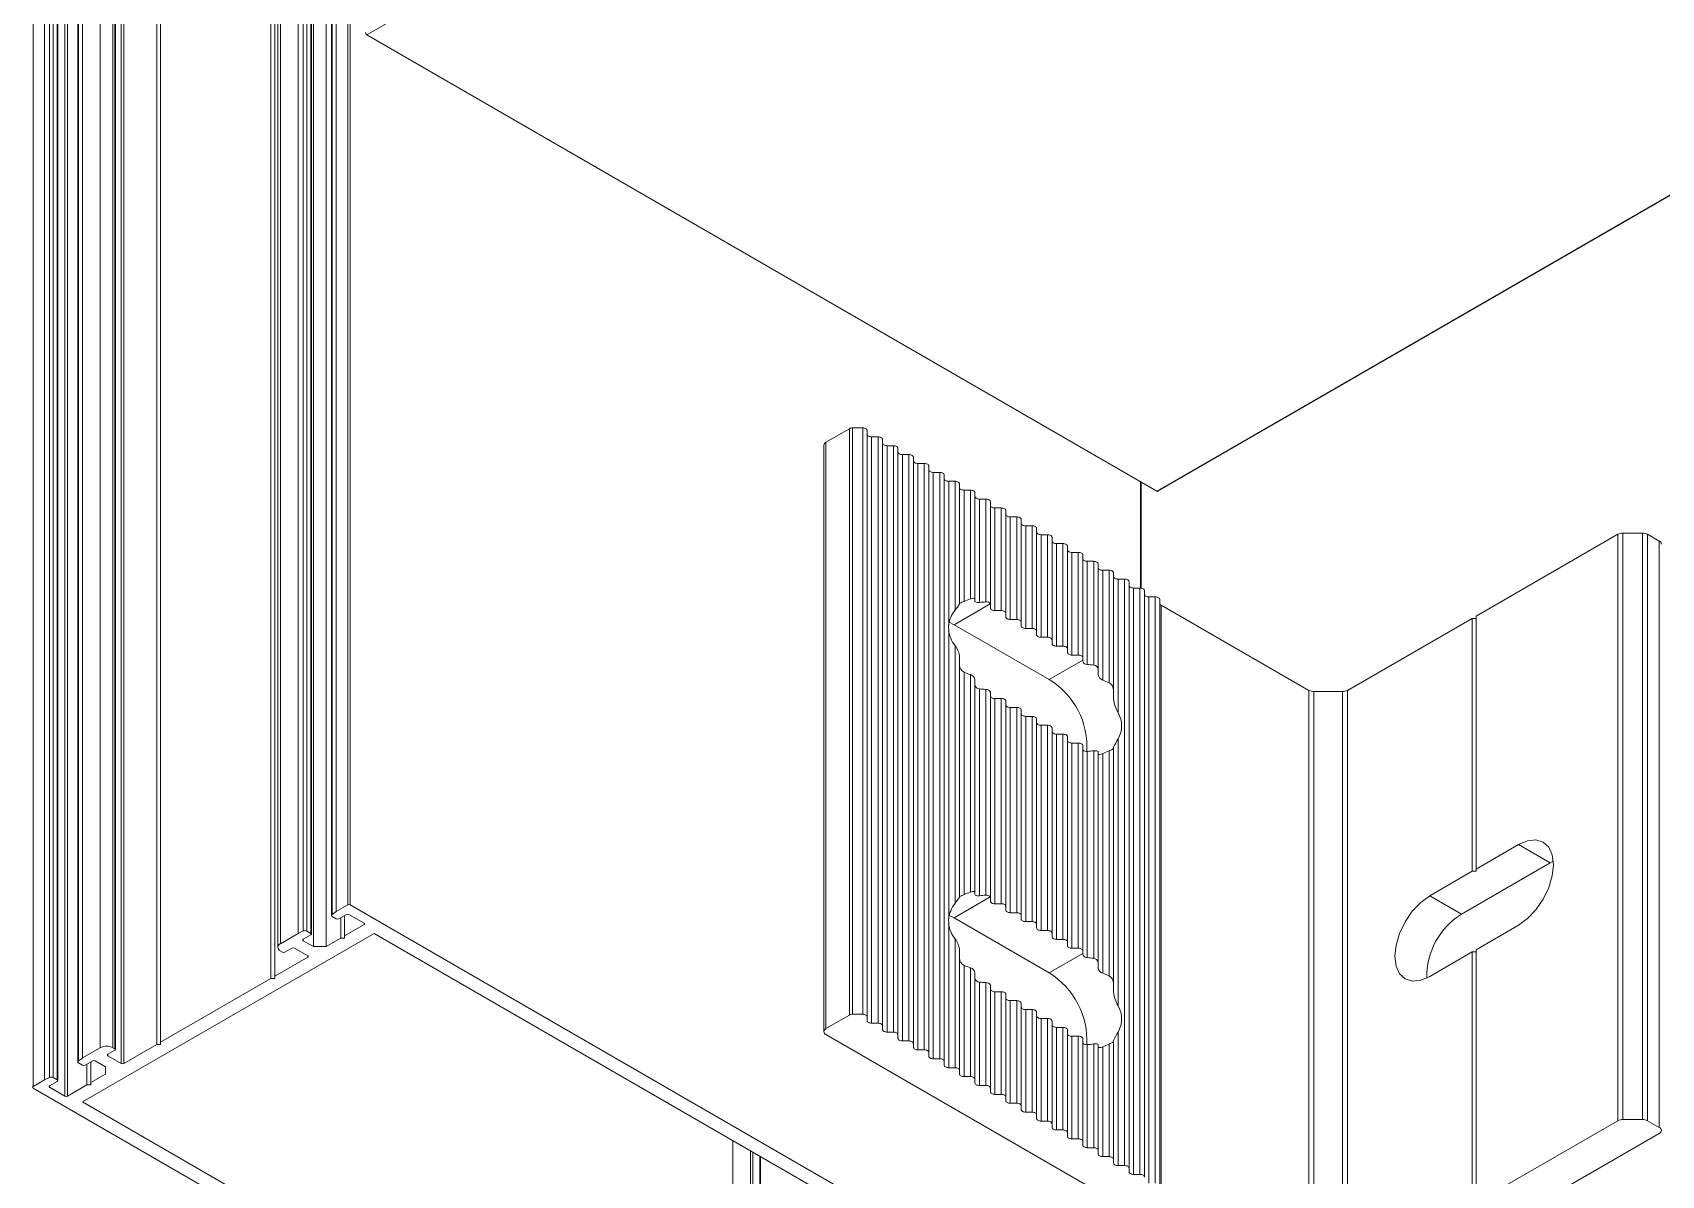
# Model space of a CAD drawing. Header units: millimetres. Extents: x 39 to 459, y 26 to 647.
# Drawn here: x 52.246 to 55.878, y 112.193 to 114.74 of the extents above; entities that cross this region are included whole.
import ezdxf

# ---------------------------------------------------------------- set-up
doc = ezdxf.new("R2010")
doc.units = ezdxf.units.MM

msp = doc.modelspace()

# ---------------------------------------------------------------- linework, layer by layer
at = {"color": 7, "linetype": 'Continuous', "lineweight": 15}
for p, q in [((52.8383, 145.725), (52.8383, 112.7327)), ((52.8385, 145.7251), (52.8385, 112.7328)), ((52.7928, 145.694), (52.7928, 112.7017)), ((52.7987, 145.7021), (52.7987, 112.7098)), ((52.7775, 145.6246), (52.7775, 112.6323)), ((52.7859, 145.6295), (52.7859, 112.6372)), ((52.397, 145.4703), (52.397, 112.478)), ((52.3466, 145.4388), (52.3466, 112.4465)), ((52.3481, 145.441), (52.3481, 112.4487)), ((52.3572, 145.4473), (52.3572, 112.455)), ((52.3574, 145.4475), (52.3574, 112.4552)), ((52.2471, 145.3838), (52.2471, 112.3915)), ((52.2726, 145.3985), (52.2726, 112.4062)), ((52.2728, 145.3986), (52.2728, 112.4063)), ((52.2837, 145.4039), (52.2837, 112.4116)), ((52.2918, 145.4037), (52.2918, 112.4114)), ((52.3009, 145.3985), (52.3009, 112.4062)), ((52.302, 112.4046), (52.302, 145.3969)), ((52.3178, 145.3626), (52.3178, 112.3703)), ((52.3235, 145.3626), (52.3235, 112.3703)), ((54.7551, 113.7179), (59.0285, 116.1842)), ((52.8677, 112.731), (52.8677, 115.1639)), ((52.8722, 115.1629), (52.8722, 112.7033)), ((52.9005, 115.1224), (52.9005, 112.7033)), ((52.9123, 115.1242), (52.9123, 112.773)), ((52.4307, 112.4739), (52.4307, 114.928)), ((52.5229, 114.8533), (52.5229, 112.4854)), ((52.5314, 114.8533), (52.5314, 112.4903)), ((52.991, 114.7351), (54.7531, 113.7181)), ((54.0743, 113.8591), (54.0743, 112.5525)), ((54.0743, 113.8591), (54.0969, 113.8591)), ((54.0969, 113.8591), (54.0969, 112.5525)), ((54.0149, 113.8272), (54.0672, 113.8574)), ((54.0149, 113.8272), (54.0149, 112.5206)), ((54.0672, 113.8574), (54.0672, 112.5508)), ((54.1069, 113.8533), (54.1069, 112.5467)), ((54.1169, 113.8393), (54.1169, 112.5326)), ((54.1169, 113.8393), (54.1312, 113.8393)), ((54.1312, 113.8393), (54.1312, 112.5326)), ((54.1412, 113.8335), (54.1412, 112.5269)), ((54.0102, 113.8207), (54.0102, 112.514)), ((54.1512, 113.8194), (54.1512, 112.5128)), ((54.1512, 113.8194), (54.1656, 113.8194)), ((54.1656, 113.8194), (54.1656, 112.5128)), ((54.1756, 113.8137), (54.1756, 112.507)), ((54.1856, 113.7996), (54.1856, 112.493)), ((54.1856, 113.7996), (54.1999, 113.7996)), ((54.1999, 113.7996), (54.1999, 112.493)), ((54.2099, 113.7939), (54.2099, 112.4872)), ((54.2199, 113.7798), (54.2199, 112.4732)), ((54.2199, 113.7798), (54.2343, 113.7798)), ((54.2343, 113.7798), (54.2343, 112.4732)), ((54.2443, 113.774), (54.2443, 112.4674)), ((54.2543, 113.76), (54.2543, 112.4534)), ((54.2543, 113.76), (54.2686, 113.76)), ((54.2686, 113.76), (54.2686, 112.4534)), ((54.2786, 113.7542), (54.2786, 112.4476)), ((54.2886, 113.7402), (54.2886, 113.4191)), ((54.2886, 113.7402), (54.3029, 113.7402)), ((54.3029, 113.7402), (54.3029, 113.4533)), ((54.3129, 113.7344), (54.3129, 113.4671)), ((54.3229, 113.7203), (54.3229, 113.4725)), ((54.3229, 113.7203), (54.3373, 113.7203)), ((54.3373, 113.7203), (54.3373, 113.478)), ((54.3473, 113.7146), (54.3473, 113.4781)), ((54.7175, 113.5021), (54.7175, 113.7386)), ((54.3573, 113.7005), (54.3573, 113.4701)), ((54.3573, 113.7005), (54.3716, 113.7005)), ((54.3716, 113.7005), (54.3716, 113.4713)), ((54.3816, 113.6947), (54.3816, 113.4661)), ((54.3916, 113.6807), (54.3916, 113.452)), ((54.3916, 113.6807), (54.406, 113.6807)), ((54.406, 113.6807), (54.406, 113.452)), ((54.416, 113.6749), (54.416, 113.4463)), ((54.426, 113.6609), (54.426, 113.4322)), ((54.426, 113.6609), (54.4403, 113.6609)), ((54.4403, 113.6609), (54.4403, 113.4322)), ((54.4503, 113.6551), (54.4503, 113.4264)), ((54.4603, 113.6411), (54.4603, 113.4124)), ((54.4603, 113.6411), (54.4747, 113.6411)), ((54.4747, 113.6411), (54.4747, 113.4124)), ((54.4847, 113.6353), (54.4847, 113.4066)), ((54.4947, 113.6212), (54.4947, 113.3926)), ((54.4947, 113.6212), (54.509, 113.6212)), ((54.509, 113.6212), (54.509, 113.3926)), ((54.519, 113.6155), (54.519, 113.3868)), ((55.4644, 113.4395), (55.7808, 113.6221)), ((55.7808, 113.6221), (55.7808, 112.3154)), ((55.7921, 113.6248), (55.7921, 112.3182)), ((55.7921, 113.6248), (55.8354, 113.6248)), ((55.8354, 113.6248), (55.8354, 112.3182)), ((55.8467, 113.6221), (55.8467, 112.3154)), ((55.8467, 113.6221), (55.8731, 113.6068)), ((55.8731, 113.6068), (55.8731, 112.3002)), ((54.529, 113.6014), (54.529, 113.3728)), ((54.529, 113.6014), (54.5433, 113.6014)), ((54.5433, 113.6014), (54.5433, 113.3728)), ((54.5533, 113.5956), (54.5533, 113.367)), ((54.5633, 113.5816), (54.5633, 113.3529)), ((54.5633, 113.5816), (54.5777, 113.5816)), ((54.5777, 113.5816), (54.5777, 113.3529)), ((54.5877, 113.5758), (54.5877, 113.3472)), ((54.5977, 113.5618), (54.5977, 113.3321)), ((54.5977, 113.5618), (54.612, 113.5618)), ((54.612, 113.5618), (54.612, 113.3305)), ((54.622, 113.556), (54.622, 113.3213)), ((54.632, 113.542), (54.632, 113.2972)), ((54.632, 113.542), (54.6464, 113.542)), ((54.6464, 113.542), (54.6464, 113.2911)), ((54.6564, 113.5362), (54.6564, 113.2742)), ((54.6664, 113.5221), (54.6664, 113.2249)), ((54.6664, 113.5221), (54.6807, 113.5221)), ((54.6807, 113.5221), (54.6807, 112.2155)), ((54.6907, 113.5164), (54.6907, 112.2097)), ((54.7007, 113.5023), (54.7007, 112.1957)), ((54.7007, 113.5023), (54.7151, 113.5023)), ((54.7151, 113.5023), (54.7151, 112.1957)), ((54.7251, 113.4965), (54.7251, 112.1899)), ((54.3814, 113.4673), (54.3005, 113.4206)), ((54.3816, 113.4578), (54.3816, 113.4661)), ((54.7351, 113.4825), (54.7351, 112.1759)), ((54.7351, 113.4825), (54.7494, 113.4825)), ((54.7494, 113.4825), (54.7494, 112.1759)), ((54.7594, 113.4767), (54.7594, 112.1701)), ((54.7623, 113.4644), (54.7623, 112.1577)), ((55.0917, 113.2743), (54.7623, 113.4644)), ((54.2897, 113.426), (54.3005, 113.4206)), ((54.406, 113.452), (54.3916, 113.452)), ((54.416, 113.438), (54.416, 113.4463)), ((54.4403, 113.4322), (54.426, 113.4322)), ((54.4503, 113.4182), (54.4503, 113.4264)), ((55.1782, 113.2743), (55.4559, 113.4346)), ((55.4559, 113.4346), (55.4559, 112.8711)), ((55.4644, 113.4346), (55.4559, 113.4346)), ((55.4644, 113.4395), (55.4644, 112.876)), ((54.2886, 113.4079), (54.2886, 112.7658)), ((54.5127, 113.2982), (54.3005, 113.4206)), ((54.4747, 113.4124), (54.4603, 113.4124)), ((54.4847, 113.3983), (54.4847, 113.4066)), ((54.509, 113.3926), (54.4947, 113.3926)), ((54.519, 113.3785), (54.519, 113.3868)), ((54.3029, 113.3737), (54.3029, 112.8)), ((54.5433, 113.3728), (54.529, 113.3728)), ((54.5533, 113.3587), (54.5533, 113.367)), ((54.5777, 113.3529), (54.5633, 113.3529)), ((54.3129, 113.3484), (54.3129, 112.8137)), ((54.3229, 113.3148), (54.3229, 112.8192)), ((54.5877, 113.3415), (54.5127, 113.2982)), ((54.5877, 113.3415), (54.5877, 113.3472)), ((54.3373, 113.3093), (54.3373, 112.8247)), ((54.3473, 113.2977), (54.3473, 112.8248)), ((54.3573, 113.2776), (54.3573, 112.8168)), ((54.3716, 113.2764), (54.3716, 112.818)), ((54.3816, 113.2701), (54.3816, 112.8128)), ((54.3916, 113.256), (54.3916, 112.7987)), ((54.406, 113.256), (54.3916, 113.256)), ((54.406, 113.256), (54.406, 112.7987)), ((54.416, 113.2503), (54.416, 112.793)), ((55.0917, 113.2743), (55.0917, 111.9677)), ((55.103, 113.2716), (55.103, 111.965)), ((55.103, 113.2716), (55.1669, 113.2716)), ((55.1669, 113.2716), (55.1669, 111.965)), ((55.1782, 113.2743), (55.1782, 111.9677)), ((54.426, 113.2362), (54.426, 112.7789)), ((54.4403, 113.2362), (54.426, 113.2362)), ((54.4403, 113.2362), (54.4403, 112.7789)), ((54.4503, 113.2305), (54.4503, 112.7731)), ((54.4603, 113.2164), (54.4603, 112.7591)), ((54.4747, 113.2164), (54.4603, 113.2164)), ((54.4747, 113.2164), (54.4747, 112.7591)), ((54.4847, 113.2106), (54.4847, 112.7533)), ((54.4947, 113.1966), (54.4947, 112.7393)), ((54.509, 113.1966), (54.4947, 113.1966)), ((54.509, 113.1966), (54.509, 112.7393)), ((54.519, 113.1908), (54.519, 112.7335)), ((54.529, 113.1768), (54.529, 112.7194)), ((54.5433, 113.1768), (54.529, 113.1768)), ((54.5433, 113.1768), (54.5433, 112.7194)), ((54.5533, 113.171), (54.5533, 112.7137)), ((54.5633, 113.1569), (54.5633, 112.6996)), ((54.5777, 113.1569), (54.5633, 113.1569)), ((54.5777, 113.1569), (54.5777, 112.6996)), ((54.5877, 113.1512), (54.5877, 112.6938)), ((54.5977, 113.1381), (54.5977, 112.6788)), ((54.612, 113.1397), (54.612, 112.6772)), ((54.622, 113.1374), (54.622, 112.668)), ((54.632, 113.1334), (54.632, 112.6439)), ((54.6464, 113.1395), (54.6464, 112.6378)), ((54.6564, 113.1449), (54.6564, 112.6209)), ((54.6664, 113.166), (54.6664, 112.5716)), ((55.4644, 112.876), (55.5592, 112.9307)), ((55.6299, 112.8899), (55.5592, 112.9307)), ((55.6299, 112.8899), (55.4319, 112.7756)), ((55.6299, 112.8899), (55.6367, 112.8935)), ((55.3612, 112.8164), (55.4559, 112.8711)), ((55.4559, 112.8711), (55.4644, 112.8711)), ((55.4644, 112.876), (55.4644, 112.8711)), ((54.3814, 112.814), (54.3005, 112.7673)), ((54.3816, 112.8045), (54.3816, 112.8128)), ((55.4319, 112.7756), (55.3612, 112.8164)), ((52.9137, 112.7752), (52.9229, 112.7815)), ((52.9231, 112.7653), (52.9141, 112.7705)), ((52.9231, 112.7816), (52.9486, 112.7963)), ((52.9458, 112.7751), (52.9288, 112.7653)), ((52.9415, 112.7727), (52.9415, 112.727)), ((52.9853, 112.7555), (52.9514, 112.7751)), ((52.9542, 112.7963), (54.7163, 111.7793)), ((54.3005, 112.7673), (54.2897, 112.7727)), ((54.406, 112.7987), (54.3916, 112.7987)), ((54.416, 112.7847), (54.416, 112.793)), ((54.4403, 112.7789), (54.426, 112.7789)), ((54.4503, 112.7649), (54.4503, 112.7731)), ((52.3574, 112.3572), (53.008, 112.7327)), ((52.7987, 112.7098), (52.8383, 112.7327)), ((52.8385, 112.7328), (52.8494, 112.7381)), ((52.8575, 112.7379), (52.8666, 112.7327)), ((52.933, 112.7678), (52.933, 112.7221)), ((52.9415, 112.727), (52.9853, 112.7523)), ((53.008, 112.7327), (54.4575, 111.8961)), ((54.2886, 112.7546), (54.2886, 112.4335)), ((54.5127, 112.6449), (54.3005, 112.7673)), ((54.4747, 112.7591), (54.4603, 112.7591)), ((54.4847, 112.745), (54.4847, 112.7533)), ((54.509, 112.7393), (54.4947, 112.7393)), ((54.519, 112.7252), (54.519, 112.7335)), ((55.4644, 112.6964), (55.5592, 112.751)), ((52.8241, 112.7), (52.8086, 112.691)), ((52.8595, 112.6829), (52.8298, 112.7)), ((52.8666, 112.7294), (52.8496, 112.7196)), ((52.8496, 112.7164), (52.8722, 112.7033)), ((52.8722, 112.7033), (52.9005, 112.7033)), ((52.9005, 112.7033), (52.933, 112.7221)), ((52.933, 112.7221), (52.9415, 112.7221)), ((52.9415, 112.7221), (52.9415, 112.727)), ((54.3029, 112.7204), (54.3029, 112.4335)), ((54.5433, 112.7194), (54.529, 112.7194)), ((54.5533, 112.7054), (54.5533, 112.7137)), ((54.5777, 112.6996), (54.5633, 112.6996)), ((55.4644, 112.6964), (55.4644, 112.1329)), ((52.7859, 112.6372), (52.8595, 112.6796)), ((52.8029, 112.691), (52.7987, 112.6935)), ((54.3129, 112.6951), (54.3129, 112.4278)), ((54.3229, 112.6615), (54.3229, 112.4137)), ((54.5877, 112.6882), (54.5127, 112.6449)), ((54.5877, 112.6882), (54.5877, 112.6938)), ((55.3612, 112.6368), (55.4559, 112.6915)), ((55.4559, 112.6915), (55.4559, 112.128)), ((55.4559, 112.6915), (55.4644, 112.6915)), ((52.5314, 112.4903), (52.7775, 112.6323)), ((52.7775, 112.6323), (52.7859, 112.6323)), ((52.7859, 112.6323), (52.7859, 112.6372)), ((54.3373, 112.656), (54.3373, 112.4137)), ((54.3473, 112.6444), (54.3473, 112.4079)), ((54.3573, 112.6243), (54.3573, 112.3939)), ((54.3716, 112.6231), (54.3716, 112.3939)), ((54.3816, 112.6168), (54.3816, 112.3881)), ((54.3916, 112.6027), (54.3916, 112.3741)), ((54.406, 112.6027), (54.3916, 112.6027)), ((54.406, 112.6027), (54.406, 112.3741)), ((54.416, 112.597), (54.416, 112.3683)), ((54.0149, 112.5206), (54.0672, 112.5508)), ((54.0743, 112.5525), (54.0969, 112.5525)), ((54.426, 112.5829), (54.426, 112.3543)), ((54.4403, 112.5829), (54.426, 112.5829)), ((54.4403, 112.5829), (54.4403, 112.3543)), ((54.4503, 112.5771), (54.4503, 112.3485)), ((54.4603, 112.5631), (54.4603, 112.3344)), ((54.4747, 112.5631), (54.4603, 112.5631)), ((54.4747, 112.5631), (54.4747, 112.3344)), ((54.4847, 112.5573), (54.4847, 112.3287)), ((54.1069, 112.5467), (54.1069, 112.5384)), ((54.1169, 112.5326), (54.1312, 112.5326)), ((54.1412, 112.5269), (54.1412, 112.5186)), ((54.4947, 112.5433), (54.4947, 112.3146)), ((54.509, 112.5433), (54.4947, 112.5433)), ((54.509, 112.5433), (54.509, 112.3146)), ((54.519, 112.5375), (54.519, 112.3088)), ((54.529, 112.5234), (54.529, 112.2948)), ((54.5433, 112.5234), (54.529, 112.5234)), ((54.5433, 112.5234), (54.5433, 112.2948)), ((54.5533, 112.5177), (54.5533, 112.289)), ((52.3574, 112.4552), (52.397, 112.478)), ((52.4253, 112.478), (52.4296, 112.4756)), ((52.4494, 112.4429), (52.5229, 112.4854)), ((52.5229, 112.4854), (52.5314, 112.4854)), ((52.5314, 112.4854), (52.5314, 112.4903)), ((55.0312, 111.9209), (54.0149, 112.5075)), ((54.1512, 112.5128), (54.1656, 112.5128)), ((54.1756, 112.507), (54.1756, 112.4988)), ((54.1856, 112.493), (54.1999, 112.493)), ((54.2099, 112.4872), (54.2099, 112.4789)), ((54.5633, 112.5036), (54.5633, 112.275)), ((54.5777, 112.5036), (54.5633, 112.5036)), ((54.5777, 112.5036), (54.5777, 112.275)), ((54.5877, 112.4979), (54.5877, 112.2692)), ((54.5977, 112.4848), (54.5977, 112.2551)), ((54.612, 112.4864), (54.612, 112.2551)), ((54.622, 112.4841), (54.622, 112.2494)), ((54.632, 112.4801), (54.632, 112.2353)), ((54.6464, 112.4862), (54.6464, 112.2353)), ((54.6564, 112.4915), (54.6564, 112.2296)), ((54.6664, 112.5127), (54.6664, 112.2155)), ((52.3481, 112.4487), (52.3572, 112.455)), ((52.3574, 112.4388), (52.3484, 112.4441)), ((52.3801, 112.4486), (52.3631, 112.4388)), ((52.3673, 112.4413), (52.3673, 112.3956)), ((52.3758, 112.4462), (52.3758, 112.4005)), ((52.4083, 112.4356), (52.3857, 112.4486)), ((52.4296, 112.4723), (52.414, 112.4633)), ((52.414, 112.4601), (52.4437, 112.4429)), ((54.2199, 112.4732), (54.2343, 112.4732)), ((54.2443, 112.4674), (54.2443, 112.4591)), ((54.2543, 112.4534), (54.2686, 112.4534)), ((54.2786, 112.4476), (54.2786, 112.4393)), ((52.2471, 112.3915), (52.2726, 112.4062)), ((52.2728, 112.4063), (52.2837, 112.4116)), ((52.2918, 112.4114), (52.3009, 112.4062)), ((52.3758, 112.4005), (52.4083, 112.4193)), ((52.4083, 112.4193), (52.4083, 112.4356)), ((54.2886, 112.4335), (54.3029, 112.4335)), ((54.3129, 112.4278), (54.3129, 112.4195)), ((54.3229, 112.4137), (54.3373, 112.4137)), ((54.3473, 112.4079), (54.3473, 112.3997)), ((54.0092, 111.3712), (52.2471, 112.3882)), ((52.3009, 112.4029), (52.2839, 112.3931)), ((52.2839, 112.3899), (52.3178, 112.3703)), ((52.3235, 112.3703), (52.3673, 112.3956)), ((52.3673, 112.3956), (52.3758, 112.3956)), ((52.3758, 112.3956), (52.3758, 112.4005)), ((54.3573, 112.3939), (54.3716, 112.3939)), ((54.3816, 112.3881), (54.3816, 112.3798)), ((54.3916, 112.3741), (54.406, 112.3741)), ((53.807, 111.5206), (52.3574, 112.3572)), ((54.416, 112.3683), (54.416, 112.36)), ((54.426, 112.3543), (54.4403, 112.3543)), ((54.4503, 112.3485), (54.4503, 112.3402)), ((54.4603, 112.3344), (54.4747, 112.3344)), ((54.4847, 112.3287), (54.4847, 112.3204)), ((54.4947, 112.3146), (54.509, 112.3146)), ((54.519, 112.3088), (54.519, 112.3006)), ((55.4644, 112.1329), (55.7808, 112.3154)), ((55.7921, 112.3182), (55.8354, 112.3182)), ((55.8467, 112.3154), (55.8731, 112.3002)), ((53.807, 112.2715), (53.807, 111.5206)), ((54.529, 112.2948), (54.5433, 112.2948)), ((54.5533, 112.289), (54.5533, 112.2807)), ((54.5633, 112.275), (54.5777, 112.275)), ((54.5877, 112.2692), (54.5877, 112.2609)), ((55.1396, 111.8638), (55.8731, 112.2871)), ((53.869, 111.5329), (53.869, 112.2357)), ((54.5977, 112.2551), (54.612, 112.2551)), ((54.622, 112.2494), (54.622, 112.2411)), ((54.632, 112.2353), (54.6464, 112.2353)), ((54.6564, 112.2296), (54.6564, 112.2213)), ((54.6664, 112.2155), (54.6807, 112.2155)), ((54.6907, 112.2097), (54.6907, 112.2015)), ((54.7007, 112.1957), (54.7151, 112.1957))]:
    msp.add_line(p, q, dxfattribs=at)
at = {"color": 8, "linetype": 'Continuous', "lineweight": 15}
for p, q in [((59.1883, 118.3118), (52.991, 114.7351)), ((59.0285, 116.1856), (54.7531, 113.7181)), ((52.8494, 115.1647), (52.8494, 112.7381)), ((52.8575, 115.16), (52.8575, 112.7379)), ((52.8666, 115.1632), (52.8666, 112.7327)), ((52.9137, 115.1235), (52.9137, 112.7752)), ((52.9229, 115.1096), (52.9229, 112.7815)), ((52.9231, 115.1094), (52.9231, 112.7816)), ((52.9486, 115.0946), (52.9486, 112.7963)), ((52.9542, 115.0971), (52.9542, 112.7963)), ((52.4253, 114.9279), (52.4253, 112.478)), ((52.4296, 114.9284), (52.4296, 112.4756)), ((52.4437, 114.9205), (52.4437, 112.4429)), ((52.4494, 114.8929), (52.4494, 112.4429)), ((54.7163, 113.7393), (54.7163, 113.5023)), ((52.9853, 112.7555), (52.9853, 112.7523)), ((52.8496, 112.7196), (52.8496, 112.7164)), ((52.8595, 112.6829), (52.8595, 112.6796)), ((52.414, 112.4633), (52.414, 112.4601)), ((52.2839, 112.3931), (52.2839, 112.3899)), ((53.8466, 112.2487), (53.8466, 111.5435)), ((53.8523, 112.2454), (53.8523, 111.5435)), ((53.8678, 112.2364), (53.8678, 111.5345))]:
    msp.add_line(p, q, dxfattribs=at)
at = {"color": 7, "linetype": 'Continuous', "lineweight": 15, "flags": 128}
for points in [[(54.0969, 113.8591), (54.0988, 113.859), (54.1007, 113.8586), (54.1024, 113.8581), (54.104, 113.8574), (54.1052, 113.8565), (54.1061, 113.8555), (54.1067, 113.8544), (54.1069, 113.8533)], [(54.1069, 113.845), (54.1071, 113.8439), (54.1076, 113.8428), (54.1086, 113.8418), (54.1098, 113.841), (54.1113, 113.8402), (54.1131, 113.8397), (54.1149, 113.8394), (54.1169, 113.8393)], [(54.1312, 113.8393), (54.1332, 113.8392), (54.1351, 113.8388), (54.1368, 113.8383), (54.1383, 113.8376), (54.1395, 113.8367), (54.1405, 113.8357), (54.141, 113.8346), (54.1412, 113.8335)], [(54.1412, 113.8252), (54.1414, 113.8241), (54.142, 113.823), (54.1429, 113.822), (54.1442, 113.8211), (54.1457, 113.8204), (54.1474, 113.8199), (54.1493, 113.8196), (54.1512, 113.8194)], [(54.1656, 113.8194), (54.1675, 113.8193), (54.1694, 113.819), (54.1711, 113.8185), (54.1726, 113.8178), (54.1739, 113.8169), (54.1748, 113.8159), (54.1754, 113.8148), (54.1756, 113.8137)], [(54.1756, 113.8054), (54.1758, 113.8043), (54.1763, 113.8032), (54.1773, 113.8022), (54.1785, 113.8013), (54.18, 113.8006), (54.1817, 113.8001), (54.1836, 113.7997), (54.1856, 113.7996)], [(54.1999, 113.7996), (54.2019, 113.7995), (54.2037, 113.7992), (54.2055, 113.7987), (54.207, 113.7979), (54.2082, 113.7971), (54.2092, 113.7961), (54.2097, 113.795), (54.2099, 113.7939)], [(54.2099, 113.7856), (54.2101, 113.7844), (54.2107, 113.7834), (54.2116, 113.7824), (54.2128, 113.7815), (54.2144, 113.7808), (54.2161, 113.7802), (54.218, 113.7799), (54.2199, 113.7798)], [(54.2343, 113.7798), (54.2362, 113.7797), (54.2381, 113.7794), (54.2398, 113.7788), (54.2413, 113.7781), (54.2426, 113.7772), (54.2435, 113.7762), (54.2441, 113.7752), (54.2443, 113.774)], [(54.2443, 113.7658), (54.2445, 113.7646), (54.245, 113.7635), (54.2459, 113.7625), (54.2472, 113.7617), (54.2487, 113.761), (54.2504, 113.7604), (54.2523, 113.7601), (54.2543, 113.76)], [(54.2686, 113.76), (54.2706, 113.7599), (54.2724, 113.7595), (54.2742, 113.759), (54.2757, 113.7583), (54.2769, 113.7574), (54.2778, 113.7564), (54.2784, 113.7553), (54.2786, 113.7542)], [(54.2786, 113.7459), (54.2788, 113.7448), (54.2794, 113.7437), (54.2803, 113.7427), (54.2815, 113.7419), (54.283, 113.7411), (54.2848, 113.7406), (54.2867, 113.7403), (54.2886, 113.7402)], [(54.3029, 113.7402), (54.3049, 113.7401), (54.3068, 113.7397), (54.3085, 113.7392), (54.31, 113.7385), (54.3113, 113.7376), (54.3122, 113.7366), (54.3128, 113.7355), (54.3129, 113.7344)], [(54.3129, 113.7261), (54.3131, 113.725), (54.3137, 113.7239), (54.3146, 113.7229), (54.3159, 113.722), (54.3174, 113.7213), (54.3191, 113.7208), (54.321, 113.7205), (54.3229, 113.7203)], [(54.3373, 113.7203), (54.3392, 113.7202), (54.3411, 113.7199), (54.3428, 113.7194), (54.3444, 113.7187), (54.3456, 113.7178), (54.3465, 113.7168), (54.3471, 113.7157), (54.3473, 113.7146)], [(54.3473, 113.7063), (54.3475, 113.7052), (54.348, 113.7041), (54.349, 113.7031), (54.3502, 113.7022), (54.3517, 113.7015), (54.3535, 113.701), (54.3553, 113.7006), (54.3573, 113.7005)], [(54.3716, 113.7005), (54.3736, 113.7004), (54.3755, 113.7001), (54.3772, 113.6995), (54.3787, 113.6988), (54.3799, 113.698), (54.3809, 113.697), (54.3814, 113.6959), (54.3816, 113.6947)], [(54.3816, 113.6865), (54.3818, 113.6853), (54.3824, 113.6843), (54.3833, 113.6833), (54.3846, 113.6824), (54.3861, 113.6817), (54.3878, 113.6811), (54.3897, 113.6808), (54.3916, 113.6807)], [(54.406, 113.6807), (54.4079, 113.6806), (54.4098, 113.6803), (54.4115, 113.6797), (54.413, 113.679), (54.4143, 113.6781), (54.4152, 113.6771), (54.4158, 113.6761), (54.416, 113.6749)], [(54.416, 113.6666), (54.4162, 113.6655), (54.4167, 113.6644), (54.4177, 113.6634), (54.4189, 113.6626), (54.4204, 113.6619), (54.4221, 113.6613), (54.424, 113.661), (54.426, 113.6609)], [(54.4403, 113.6609), (54.4423, 113.6608), (54.4441, 113.6604), (54.4459, 113.6599), (54.4474, 113.6592), (54.4486, 113.6583), (54.4496, 113.6573), (54.4501, 113.6562), (54.4503, 113.6551)], [(54.4503, 113.6468), (54.4505, 113.6457), (54.4511, 113.6446), (54.452, 113.6436), (54.4532, 113.6427), (54.4548, 113.642), (54.4565, 113.6415), (54.4584, 113.6412), (54.4603, 113.6411)], [(54.4747, 113.6411), (54.4766, 113.6409), (54.4785, 113.6406), (54.4802, 113.6401), (54.4817, 113.6394), (54.483, 113.6385), (54.4839, 113.6375), (54.4845, 113.6364), (54.4847, 113.6353)], [(54.4847, 113.627), (54.4849, 113.6259), (54.4854, 113.6248), (54.4863, 113.6238), (54.4876, 113.6229), (54.4891, 113.6222), (54.4908, 113.6217), (54.4927, 113.6213), (54.4947, 113.6212)], [(54.509, 113.6212), (54.511, 113.6211), (54.5128, 113.6208), (54.5146, 113.6203), (54.5161, 113.6195), (54.5173, 113.6187), (54.5182, 113.6177), (54.5188, 113.6166), (54.519, 113.6155)], [(54.519, 113.6072), (54.5192, 113.6061), (54.5198, 113.605), (54.5207, 113.604), (54.5219, 113.6031), (54.5234, 113.6024), (54.5252, 113.6019), (54.5271, 113.6015), (54.529, 113.6014)], [(54.5433, 113.6014), (54.5453, 113.6013), (54.5472, 113.601), (54.5489, 113.6004), (54.5504, 113.5997), (54.5517, 113.5988), (54.5526, 113.5979), (54.5532, 113.5968), (54.5533, 113.5956)], [(54.5533, 113.5874), (54.5535, 113.5862), (54.5541, 113.5852), (54.555, 113.5842), (54.5563, 113.5833), (54.5578, 113.5826), (54.5595, 113.582), (54.5614, 113.5817), (54.5633, 113.5816)], [(54.5777, 113.5816), (54.5796, 113.5815), (54.5815, 113.5812), (54.5832, 113.5806), (54.5848, 113.5799), (54.586, 113.579), (54.5869, 113.578), (54.5875, 113.5769), (54.5877, 113.5758)], [(54.5877, 113.5675), (54.5879, 113.5664), (54.5885, 113.5653), (54.5894, 113.5643), (54.5906, 113.5635), (54.5921, 113.5627), (54.5939, 113.5622), (54.5957, 113.5619), (54.5977, 113.5618)], [(54.612, 113.5618), (54.614, 113.5617), (54.6159, 113.5613), (54.6176, 113.5608), (54.6191, 113.5601), (54.6203, 113.5592), (54.6213, 113.5582), (54.6218, 113.5571), (54.622, 113.556)], [(54.622, 113.5477), (54.6222, 113.5466), (54.6228, 113.5455), (54.6237, 113.5445), (54.625, 113.5436), (54.6265, 113.5429), (54.6282, 113.5424), (54.6301, 113.5421), (54.632, 113.542)], [(54.6464, 113.542), (54.6483, 113.5418), (54.6502, 113.5415), (54.6519, 113.541), (54.6534, 113.5403), (54.6547, 113.5394), (54.6556, 113.5384), (54.6562, 113.5373), (54.6564, 113.5362)], [(54.6564, 113.5279), (54.6566, 113.5268), (54.6571, 113.5257), (54.6581, 113.5247), (54.6593, 113.5238), (54.6608, 113.5231), (54.6625, 113.5226), (54.6644, 113.5222), (54.6664, 113.5221)], [(54.6807, 113.5221), (54.6827, 113.522), (54.6845, 113.5217), (54.6863, 113.5212), (54.6878, 113.5204), (54.689, 113.5196), (54.69, 113.5186), (54.6905, 113.5175), (54.6907, 113.5164)], [(54.6907, 113.5081), (54.6909, 113.507), (54.6915, 113.5059), (54.6924, 113.5049), (54.6936, 113.504), (54.6952, 113.5033), (54.6969, 113.5027), (54.6988, 113.5024), (54.7007, 113.5023)], [(54.7151, 113.5023), (54.717, 113.5022), (54.7189, 113.5019), (54.7206, 113.5013), (54.7221, 113.5006), (54.7234, 113.4997), (54.7243, 113.4987), (54.7249, 113.4977), (54.7251, 113.4965)], [(54.3373, 113.478), (54.3375, 113.4781), (54.3407, 113.479), (54.3438, 113.4795), (54.3461, 113.4793), (54.3472, 113.4784), (54.3473, 113.4781)], [(54.3473, 113.4781), (54.3473, 113.4765), (54.3473, 113.4748), (54.3473, 113.4729)], [(54.3473, 113.4729), (54.3473, 113.4726), (54.3481, 113.4714), (54.3501, 113.4705), (54.3529, 113.47), (54.3562, 113.47), (54.3573, 113.4701)], [(54.7251, 113.4883), (54.7253, 113.4871), (54.7258, 113.4861), (54.7267, 113.4851), (54.728, 113.4842), (54.7295, 113.4835), (54.7312, 113.4829), (54.7331, 113.4826), (54.7351, 113.4825)], [(54.7494, 113.4825), (54.7514, 113.4824), (54.7532, 113.482), (54.755, 113.4815), (54.7565, 113.4808), (54.7577, 113.4799), (54.7586, 113.4789), (54.7592, 113.4778), (54.7594, 113.4767)], [(54.3916, 113.452), (54.3897, 113.4521), (54.3878, 113.4525), (54.3861, 113.453), (54.3846, 113.4537), (54.3833, 113.4546), (54.3824, 113.4556), (54.3818, 113.4567), (54.3816, 113.4578)], [(54.416, 113.4463), (54.4158, 113.4474), (54.4152, 113.4485), (54.4143, 113.4495), (54.413, 113.4503), (54.4115, 113.4511), (54.4098, 113.4516), (54.4079, 113.4519), (54.406, 113.452)], [(54.426, 113.4322), (54.424, 113.4323), (54.4221, 113.4327), (54.4204, 113.4332), (54.4189, 113.4339), (54.4177, 113.4348), (54.4167, 113.4358), (54.4162, 113.4369), (54.416, 113.438)], [(54.4503, 113.4264), (54.4501, 113.4276), (54.4496, 113.4287), (54.4486, 113.4297), (54.4474, 113.4305), (54.4459, 113.4312), (54.4441, 113.4318), (54.4423, 113.4321), (54.4403, 113.4322)], [(54.2886, 113.4079), (54.2884, 113.4165), (54.2886, 113.4191)], [(54.4603, 113.4124), (54.4584, 113.4125), (54.4565, 113.4128), (54.4548, 113.4134), (54.4532, 113.4141), (54.452, 113.415), (54.4511, 113.416), (54.4505, 113.417), (54.4503, 113.4182)], [(54.4847, 113.4066), (54.4845, 113.4078), (54.4839, 113.4088), (54.483, 113.4098), (54.4817, 113.4107), (54.4802, 113.4114), (54.4785, 113.412), (54.4766, 113.4123), (54.4747, 113.4124)], [(54.4947, 113.3926), (54.4927, 113.3927), (54.4908, 113.393), (54.4891, 113.3935), (54.4876, 113.3943), (54.4863, 113.3951), (54.4854, 113.3961), (54.4849, 113.3972), (54.4847, 113.3983)], [(54.519, 113.3868), (54.5188, 113.3879), (54.5182, 113.389), (54.5173, 113.39), (54.5161, 113.3909), (54.5146, 113.3916), (54.5128, 113.3921), (54.511, 113.3925), (54.509, 113.3926)], [(54.529, 113.3728), (54.5271, 113.3729), (54.5252, 113.3732), (54.5234, 113.3737), (54.5219, 113.3744), (54.5207, 113.3753), (54.5198, 113.3763), (54.5192, 113.3774), (54.519, 113.3785)], [(54.5533, 113.367), (54.5532, 113.3681), (54.5526, 113.3692), (54.5517, 113.3702), (54.5504, 113.3711), (54.5489, 113.3718), (54.5472, 113.3723), (54.5453, 113.3726), (54.5433, 113.3728)], [(54.5633, 113.3529), (54.5614, 113.353), (54.5595, 113.3534), (54.5578, 113.3539), (54.5563, 113.3546), (54.555, 113.3555), (54.5541, 113.3565), (54.5535, 113.3576), (54.5533, 113.3587)], [(54.5877, 113.3472), (54.5875, 113.3483), (54.5869, 113.3494), (54.586, 113.3504), (54.5848, 113.3512), (54.5832, 113.352), (54.5815, 113.3525), (54.5796, 113.3528), (54.5777, 113.3529)], [(54.5877, 113.3415), (54.5877, 113.3402), (54.5877, 113.3389)], [(54.622, 113.3213), (54.622, 113.3174), (54.622, 113.3135), (54.622, 113.3095)], [(54.3916, 113.256), (54.3897, 113.2562), (54.3878, 113.2565), (54.3861, 113.257), (54.3846, 113.2577), (54.3833, 113.2586), (54.3824, 113.2596), (54.3818, 113.2607), (54.3816, 113.2618)], [(54.416, 113.2503), (54.4158, 113.2514), (54.4152, 113.2525), (54.4143, 113.2535), (54.413, 113.2544), (54.4115, 113.2551), (54.4098, 113.2556), (54.4079, 113.2559), (54.406, 113.256)], [(54.426, 113.2362), (54.424, 113.2363), (54.4221, 113.2367), (54.4204, 113.2372), (54.4189, 113.2379), (54.4177, 113.2388), (54.4167, 113.2398), (54.4162, 113.2409), (54.416, 113.242)], [(54.6564, 113.2742), (54.6564, 113.2678), (54.6564, 113.2614), (54.6564, 113.255)], [(54.4503, 113.2305), (54.4501, 113.2316), (54.4496, 113.2327), (54.4486, 113.2337), (54.4474, 113.2345), (54.4459, 113.2353), (54.4441, 113.2358), (54.4423, 113.2361), (54.4403, 113.2362)], [(54.4603, 113.2164), (54.4584, 113.2165), (54.4565, 113.2168), (54.4548, 113.2174), (54.4532, 113.2181), (54.452, 113.219), (54.4511, 113.22), (54.4505, 113.221), (54.4503, 113.2222)], [(54.4847, 113.2106), (54.4845, 113.2118), (54.4839, 113.2128), (54.483, 113.2138), (54.4817, 113.2147), (54.4802, 113.2154), (54.4785, 113.216), (54.4766, 113.2163), (54.4747, 113.2164)], [(54.4947, 113.1966), (54.4927, 113.1967), (54.4908, 113.197), (54.4891, 113.1976), (54.4876, 113.1983), (54.4863, 113.1991), (54.4854, 113.2001), (54.4849, 113.2012), (54.4847, 113.2024)], [(54.519, 113.1908), (54.5188, 113.1919), (54.5182, 113.193), (54.5173, 113.194), (54.5161, 113.1949), (54.5146, 113.1956), (54.5128, 113.1961), (54.511, 113.1965), (54.509, 113.1966)], [(54.529, 113.1768), (54.5271, 113.1769), (54.5252, 113.1772), (54.5234, 113.1777), (54.5219, 113.1785), (54.5207, 113.1793), (54.5198, 113.1803), (54.5192, 113.1814), (54.519, 113.1825)], [(54.5533, 113.171), (54.5532, 113.1721), (54.5526, 113.1732), (54.5517, 113.1742), (54.5504, 113.1751), (54.5489, 113.1758), (54.5472, 113.1763), (54.5453, 113.1766), (54.5433, 113.1768)], [(54.5633, 113.1569), (54.5614, 113.1571), (54.5595, 113.1574), (54.5578, 113.1579), (54.5563, 113.1586), (54.555, 113.1595), (54.5541, 113.1605), (54.5535, 113.1616), (54.5533, 113.1627)], [(54.5877, 113.1512), (54.5875, 113.1523), (54.5869, 113.1534), (54.586, 113.1544), (54.5848, 113.1552), (54.5832, 113.156), (54.5815, 113.1565), (54.5796, 113.1568), (54.5777, 113.1569)], [(54.5977, 113.1381), (54.5955, 113.1381), (54.5924, 113.1385), (54.5899, 113.1396), (54.5883, 113.1411), (54.5877, 113.1429)], [(54.622, 113.1374), (54.6219, 113.138), (54.6208, 113.139), (54.6186, 113.1397), (54.6155, 113.1399), (54.6121, 113.1397), (54.612, 113.1397)], [(54.632, 113.1334), (54.6312, 113.1331), (54.6281, 113.1321), (54.625, 113.1316), (54.6228, 113.1317), (54.622, 113.1326), (54.622, 113.1326)], [(55.5592, 112.751), (55.5793, 112.7657), (55.5981, 112.7855), (55.6142, 112.8091), (55.6265, 112.8348), (55.6343, 112.861), (55.637, 112.8858), (55.6343, 112.9075), (55.6265, 112.9247), (55.6142, 112.9361), (55.5981, 112.9411), (55.5793, 112.9393), (55.5592, 112.9307)], [(54.3473, 112.8248), (54.3472, 112.8253), (54.3462, 112.826), (54.3441, 112.8262), (54.341, 112.8258), (54.3373, 112.8247)], [(54.3473, 112.8196), (54.3473, 112.8214), (54.3473, 112.8232), (54.3473, 112.8248)], [(54.3573, 112.8168), (54.3552, 112.8166), (54.3521, 112.8168), (54.3496, 112.8174), (54.3479, 112.8183), (54.3473, 112.8196)], [(54.3916, 112.7987), (54.3897, 112.7988), (54.3878, 112.7992), (54.3861, 112.7997), (54.3846, 112.8004), (54.3833, 112.8013), (54.3824, 112.8023), (54.3818, 112.8034), (54.3816, 112.8045)], [(55.3612, 112.8164), (55.3411, 112.8018), (55.3223, 112.782), (55.3062, 112.7584), (55.2938, 112.7326), (55.2861, 112.7065), (55.2834, 112.6817), (55.2861, 112.66), (55.2938, 112.6428), (55.3062, 112.6313), (55.3223, 112.6264), (55.3411, 112.6282), (55.3612, 112.6368)], [(52.9141, 112.7705), (52.9134, 112.771), (52.9128, 112.7716), (52.9125, 112.7722), (52.9123, 112.7728), (52.9124, 112.7735), (52.9127, 112.7741), (52.9131, 112.7747), (52.9137, 112.7752)], [(54.416, 112.793), (54.4158, 112.7941), (54.4152, 112.7952), (54.4143, 112.7962), (54.413, 112.797), (54.4115, 112.7978), (54.4098, 112.7983), (54.4079, 112.7986), (54.406, 112.7987)], [(54.426, 112.7789), (54.424, 112.779), (54.4221, 112.7793), (54.4204, 112.7799), (54.4189, 112.7806), (54.4177, 112.7815), (54.4167, 112.7825), (54.4162, 112.7836), (54.416, 112.7847)], [(54.4503, 112.7731), (54.4501, 112.7743), (54.4496, 112.7753), (54.4486, 112.7763), (54.4474, 112.7772), (54.4459, 112.7779), (54.4441, 112.7785), (54.4423, 112.7788), (54.4403, 112.7789)], [(54.2886, 112.7658), (54.2885, 112.7644), (54.2886, 112.7546)], [(54.4603, 112.7591), (54.4584, 112.7592), (54.4565, 112.7595), (54.4548, 112.7601), (54.4532, 112.7608), (54.452, 112.7616), (54.4511, 112.7626), (54.4505, 112.7637), (54.4503, 112.7649)], [(54.4847, 112.7533), (54.4845, 112.7544), (54.4839, 112.7555), (54.483, 112.7565), (54.4817, 112.7574), (54.4802, 112.7581), (54.4785, 112.7586), (54.4766, 112.759), (54.4747, 112.7591)], [(54.4947, 112.7393), (54.4927, 112.7394), (54.4908, 112.7397), (54.4891, 112.7402), (54.4876, 112.741), (54.4863, 112.7418), (54.4854, 112.7428), (54.4849, 112.7439), (54.4847, 112.745)], [(54.519, 112.7335), (54.5188, 112.7346), (54.5182, 112.7357), (54.5173, 112.7367), (54.5161, 112.7376), (54.5146, 112.7383), (54.5128, 112.7388), (54.511, 112.7392), (54.509, 112.7393)], [(54.529, 112.7194), (54.5271, 112.7196), (54.5252, 112.7199), (54.5234, 112.7204), (54.5219, 112.7211), (54.5207, 112.722), (54.5198, 112.723), (54.5192, 112.7241), (54.519, 112.7252)], [(54.5533, 112.7137), (54.5532, 112.7148), (54.5526, 112.7159), (54.5517, 112.7169), (54.5504, 112.7178), (54.5489, 112.7185), (54.5472, 112.719), (54.5453, 112.7193), (54.5433, 112.7194)], [(54.5633, 112.6996), (54.5614, 112.6997), (54.5595, 112.7001), (54.5578, 112.7006), (54.5563, 112.7013), (54.555, 112.7022), (54.5541, 112.7032), (54.5535, 112.7043), (54.5533, 112.7054)], [(54.5877, 112.6938), (54.5875, 112.695), (54.5869, 112.6961), (54.586, 112.6971), (54.5848, 112.6979), (54.5832, 112.6986), (54.5815, 112.6992), (54.5796, 112.6995), (54.5777, 112.6996)], [(54.5877, 112.6855), (54.5877, 112.6869), (54.5877, 112.6882)], [(54.622, 112.6562), (54.622, 112.6601), (54.622, 112.6641), (54.622, 112.668)], [(54.3916, 112.6027), (54.3897, 112.6028), (54.3878, 112.6032), (54.3861, 112.6037), (54.3846, 112.6044), (54.3833, 112.6053), (54.3824, 112.6063), (54.3818, 112.6074), (54.3816, 112.6085)], [(54.416, 112.597), (54.4158, 112.5981), (54.4152, 112.5992), (54.4143, 112.6002), (54.413, 112.601), (54.4115, 112.6018), (54.4098, 112.6023), (54.4079, 112.6026), (54.406, 112.6027)], [(54.426, 112.5829), (54.424, 112.583), (54.4221, 112.5834), (54.4204, 112.5839), (54.4189, 112.5846), (54.4177, 112.5855), (54.4167, 112.5865), (54.4162, 112.5876), (54.416, 112.5887)], [(54.6564, 112.6017), (54.6564, 112.6081), (54.6564, 112.6145), (54.6564, 112.6209)], [(54.0969, 112.5525), (54.0988, 112.5523), (54.1007, 112.552), (54.1024, 112.5515), (54.104, 112.5508), (54.1052, 112.5499), (54.1061, 112.5489), (54.1067, 112.5478), (54.1069, 112.5467)], [(54.4503, 112.5771), (54.4501, 112.5783), (54.4496, 112.5793), (54.4486, 112.5803), (54.4474, 112.5812), (54.4459, 112.5819), (54.4441, 112.5825), (54.4423, 112.5828), (54.4403, 112.5829)], [(54.4603, 112.5631), (54.4584, 112.5632), (54.4565, 112.5635), (54.4548, 112.5641), (54.4532, 112.5648), (54.452, 112.5657), (54.4511, 112.5667), (54.4505, 112.5677), (54.4503, 112.5689)], [(54.4847, 112.5573), (54.4845, 112.5584), (54.4839, 112.5595), (54.483, 112.5605), (54.4817, 112.5614), (54.4802, 112.5621), (54.4785, 112.5627), (54.4766, 112.563), (54.4747, 112.5631)], [(54.1069, 112.5384), (54.1071, 112.5373), (54.1076, 112.5362), (54.1086, 112.5352), (54.1098, 112.5343), (54.1113, 112.5336), (54.1131, 112.5331), (54.1149, 112.5328), (54.1169, 112.5326)], [(54.1312, 112.5326), (54.1332, 112.5325), (54.1351, 112.5322), (54.1368, 112.5317), (54.1383, 112.5309), (54.1395, 112.5301), (54.1405, 112.5291), (54.141, 112.528), (54.1412, 112.5269)], [(54.1412, 112.5186), (54.1414, 112.5175), (54.142, 112.5164), (54.1429, 112.5154), (54.1442, 112.5145), (54.1457, 112.5138), (54.1474, 112.5133), (54.1493, 112.5129), (54.1512, 112.5128)], [(54.4947, 112.5433), (54.4927, 112.5434), (54.4908, 112.5437), (54.4891, 112.5442), (54.4876, 112.545), (54.4863, 112.5458), (54.4854, 112.5468), (54.4849, 112.5479), (54.4847, 112.549)], [(54.519, 112.5375), (54.5188, 112.5386), (54.5182, 112.5397), (54.5173, 112.5407), (54.5161, 112.5416), (54.5146, 112.5423), (54.5128, 112.5428), (54.511, 112.5432), (54.509, 112.5433)], [(54.529, 112.5234), (54.5271, 112.5236), (54.5252, 112.5239), (54.5234, 112.5244), (54.5219, 112.5251), (54.5207, 112.526), (54.5198, 112.527), (54.5192, 112.5281), (54.519, 112.5292)], [(54.5533, 112.5177), (54.5532, 112.5188), (54.5526, 112.5199), (54.5517, 112.5209), (54.5504, 112.5218), (54.5489, 112.5225), (54.5472, 112.523), (54.5453, 112.5233), (54.5433, 112.5234)], [(54.1656, 112.5128), (54.1675, 112.5127), (54.1694, 112.5124), (54.1711, 112.5118), (54.1726, 112.5111), (54.1739, 112.5103), (54.1748, 112.5093), (54.1754, 112.5082), (54.1756, 112.507)], [(54.1756, 112.4988), (54.1758, 112.4976), (54.1763, 112.4966), (54.1773, 112.4956), (54.1785, 112.4947), (54.18, 112.494), (54.1817, 112.4934), (54.1836, 112.4931), (54.1856, 112.493)], [(54.1999, 112.493), (54.2019, 112.4929), (54.2037, 112.4926), (54.2055, 112.492), (54.207, 112.4913), (54.2082, 112.4904), (54.2092, 112.4894), (54.2097, 112.4884), (54.2099, 112.4872)], [(54.2099, 112.4789), (54.2101, 112.4778), (54.2107, 112.4767), (54.2116, 112.4757), (54.2128, 112.4749), (54.2144, 112.4741), (54.2161, 112.4736), (54.218, 112.4733), (54.2199, 112.4732)], [(54.5633, 112.5036), (54.5614, 112.5037), (54.5595, 112.5041), (54.5578, 112.5046), (54.5563, 112.5053), (54.555, 112.5062), (54.5541, 112.5072), (54.5535, 112.5083), (54.5533, 112.5094)], [(54.5877, 112.4979), (54.5875, 112.499), (54.5869, 112.5001), (54.586, 112.5011), (54.5848, 112.5019), (54.5832, 112.5027), (54.5815, 112.5032), (54.5796, 112.5035), (54.5777, 112.5036)], [(54.5877, 112.4896), (54.5878, 112.489), (54.5887, 112.4872), (54.5906, 112.4858), (54.5934, 112.485), (54.5966, 112.4848), (54.5977, 112.4848)], [(54.612, 112.4864), (54.6129, 112.4865), (54.6161, 112.4866), (54.6189, 112.4863), (54.6209, 112.4856), (54.622, 112.4845), (54.622, 112.4841)], [(54.622, 112.4793), (54.622, 112.4792), (54.6227, 112.4785), (54.6243, 112.4782), (54.6271, 112.4786), (54.6307, 112.4796), (54.632, 112.4801)], [(52.3484, 112.4441), (52.3477, 112.4445), (52.3472, 112.4451), (52.3468, 112.4457), (52.3467, 112.4463), (52.3467, 112.447), (52.347, 112.4476), (52.3474, 112.4482), (52.3481, 112.4487)], [(54.2343, 112.4732), (54.2362, 112.4731), (54.2381, 112.4727), (54.2398, 112.4722), (54.2413, 112.4715), (54.2426, 112.4706), (54.2435, 112.4696), (54.2441, 112.4685), (54.2443, 112.4674)], [(54.2443, 112.4591), (54.2445, 112.458), (54.245, 112.4569), (54.2459, 112.4559), (54.2472, 112.455), (54.2487, 112.4543), (54.2504, 112.4538), (54.2523, 112.4535), (54.2543, 112.4534)], [(54.2686, 112.4534), (54.2706, 112.4532), (54.2724, 112.4529), (54.2742, 112.4524), (54.2757, 112.4517), (54.2769, 112.4508), (54.2778, 112.4498), (54.2784, 112.4487), (54.2786, 112.4476)], [(54.2786, 112.4393), (54.2788, 112.4382), (54.2794, 112.4371), (54.2803, 112.4361), (54.2815, 112.4352), (54.283, 112.4345), (54.2848, 112.434), (54.2867, 112.4336), (54.2886, 112.4335)], [(54.3029, 112.4335), (54.3049, 112.4334), (54.3068, 112.4331), (54.3085, 112.4326), (54.31, 112.4318), (54.3113, 112.431), (54.3122, 112.43), (54.3128, 112.4289), (54.3129, 112.4278)], [(54.3129, 112.4195), (54.3131, 112.4184), (54.3137, 112.4173), (54.3146, 112.4163), (54.3159, 112.4154), (54.3174, 112.4147), (54.3191, 112.4142), (54.321, 112.4138), (54.3229, 112.4137)], [(54.3373, 112.4137), (54.3392, 112.4136), (54.3411, 112.4133), (54.3428, 112.4127), (54.3444, 112.412), (54.3456, 112.4111), (54.3465, 112.4102), (54.3471, 112.4091), (54.3473, 112.4079)], [(54.3473, 112.3997), (54.3475, 112.3985), (54.348, 112.3975), (54.349, 112.3965), (54.3502, 112.3956), (54.3517, 112.3949), (54.3535, 112.3943), (54.3553, 112.394), (54.3573, 112.3939)], [(54.3716, 112.3939), (54.3736, 112.3938), (54.3755, 112.3935), (54.3772, 112.3929), (54.3787, 112.3922), (54.3799, 112.3913), (54.3809, 112.3903), (54.3814, 112.3892), (54.3816, 112.3881)], [(54.3816, 112.3798), (54.3818, 112.3787), (54.3824, 112.3776), (54.3833, 112.3766), (54.3846, 112.3758), (54.3861, 112.375), (54.3878, 112.3745), (54.3897, 112.3742), (54.3916, 112.3741)], [(54.406, 112.3741), (54.4079, 112.374), (54.4098, 112.3736), (54.4115, 112.3731), (54.413, 112.3724), (54.4143, 112.3715), (54.4152, 112.3705), (54.4158, 112.3694), (54.416, 112.3683)], [(54.416, 112.36), (54.4162, 112.3589), (54.4167, 112.3578), (54.4177, 112.3568), (54.4189, 112.3559), (54.4204, 112.3552), (54.4221, 112.3547), (54.424, 112.3544), (54.426, 112.3543)], [(54.4403, 112.3543), (54.4423, 112.3541), (54.4441, 112.3538), (54.4459, 112.3533), (54.4474, 112.3526), (54.4486, 112.3517), (54.4496, 112.3507), (54.4501, 112.3496), (54.4503, 112.3485)], [(54.4503, 112.3402), (54.4505, 112.3391), (54.4511, 112.338), (54.452, 112.337), (54.4532, 112.3361), (54.4548, 112.3354), (54.4565, 112.3349), (54.4584, 112.3345), (54.4603, 112.3344)], [(54.4747, 112.3344), (54.4766, 112.3343), (54.4785, 112.334), (54.4802, 112.3335), (54.4817, 112.3327), (54.483, 112.3319), (54.4839, 112.3309), (54.4845, 112.3298), (54.4847, 112.3287)], [(54.4847, 112.3204), (54.4849, 112.3193), (54.4854, 112.3182), (54.4863, 112.3172), (54.4876, 112.3163), (54.4891, 112.3156), (54.4908, 112.315), (54.4927, 112.3147), (54.4947, 112.3146)], [(54.509, 112.3146), (54.511, 112.3145), (54.5128, 112.3142), (54.5146, 112.3136), (54.5161, 112.3129), (54.5173, 112.312), (54.5182, 112.311), (54.5188, 112.31), (54.519, 112.3088)], [(54.519, 112.3006), (54.5192, 112.2994), (54.5198, 112.2984), (54.5207, 112.2974), (54.5219, 112.2965), (54.5234, 112.2958), (54.5252, 112.2952), (54.5271, 112.2949), (54.529, 112.2948)], [(54.5433, 112.2948), (54.5453, 112.2947), (54.5472, 112.2943), (54.5489, 112.2938), (54.5504, 112.2931), (54.5517, 112.2922), (54.5526, 112.2912), (54.5532, 112.2901), (54.5533, 112.289)], [(54.5533, 112.2807), (54.5535, 112.2796), (54.5541, 112.2785), (54.555, 112.2775), (54.5563, 112.2767), (54.5578, 112.2759), (54.5595, 112.2754), (54.5614, 112.2751), (54.5633, 112.275)], [(54.5777, 112.275), (54.5796, 112.2749), (54.5815, 112.2745), (54.5832, 112.274), (54.5848, 112.2733), (54.586, 112.2724), (54.5869, 112.2714), (54.5875, 112.2703), (54.5877, 112.2692)], [(54.5877, 112.2609), (54.5879, 112.2598), (54.5885, 112.2587), (54.5894, 112.2577), (54.5906, 112.2568), (54.5921, 112.2561), (54.5939, 112.2556), (54.5957, 112.2553), (54.5977, 112.2551)], [(54.612, 112.2551), (54.614, 112.255), (54.6159, 112.2547), (54.6176, 112.2542), (54.6191, 112.2535), (54.6203, 112.2526), (54.6213, 112.2516), (54.6218, 112.2505), (54.622, 112.2494)], [(54.622, 112.2411), (54.6222, 112.24), (54.6228, 112.2389), (54.6237, 112.2379), (54.625, 112.237), (54.6265, 112.2363), (54.6282, 112.2358), (54.6301, 112.2354), (54.632, 112.2353)], [(54.6464, 112.2353), (54.6483, 112.2352), (54.6502, 112.2349), (54.6519, 112.2344), (54.6534, 112.2336), (54.6547, 112.2328), (54.6556, 112.2318), (54.6562, 112.2307), (54.6564, 112.2296)], [(54.6564, 112.2213), (54.6566, 112.2201), (54.6571, 112.2191), (54.6581, 112.2181), (54.6593, 112.2172), (54.6608, 112.2165), (54.6625, 112.2159), (54.6644, 112.2156), (54.6664, 112.2155)], [(54.6807, 112.2155), (54.6827, 112.2154), (54.6845, 112.2151), (54.6863, 112.2145), (54.6878, 112.2138), (54.689, 112.2129), (54.69, 112.2119), (54.6905, 112.2109), (54.6907, 112.2097)], [(54.6907, 112.2015), (54.6909, 112.2003), (54.6915, 112.1992), (54.6924, 112.1982), (54.6936, 112.1974), (54.6952, 112.1967), (54.6969, 112.1961), (54.6988, 112.1958), (54.7007, 112.1957)], [(54.7151, 112.1957), (54.717, 112.1956), (54.7189, 112.1952), (54.7206, 112.1947), (54.7221, 112.194), (54.7234, 112.1931), (54.7243, 112.1921), (54.7249, 112.191), (54.7251, 112.1899)]]:
    msp.add_lwpolyline(points, dxfattribs=at)
at = {"color": 7, "linetype": 'Continuous', "lineweight": 15}
for centre, radius, start, end in [((52.9943, 114.7402), 0.00614, 182.574, 237.4063), ((54.074, 113.8446), 0.0145, 88.8679, 118.0125), ((54.0182, 113.8199), 0.00804, 114.3637, 174.3181), ((54.7543, 113.7197), 0.00201, 234.4277, 294.2626), ((55.7916, 113.6017), 0.0231, 88.849, 118.0389), ((55.8359, 113.6017), 0.0231, 61.9647, 91.1397), ((55.8698, 113.5995), 0.00805, 5.7117, 65.6341), ((54.1673, 113.5624), 0.1741, 321.1735, 326.7725), ((54.4224, 113.2232), 0.2685, 111.7501, 114.067), ((54.3735, 113.462), 0.00954, 33.8629, 101.2574), ((54.3782, 113.4661), 0.00345, 0.1713, 20.4437), ((54.7644, 113.4689), 0.00502, 185.6432, 245.6525), ((54.2651, 113.3441), 0.0481, 5.1355, 38.0087), ((54.3303, 113.3305), 0.0174, 179.8343, 244.9284), ((54.5969, 113.3417), 0.00969, 197.3869, 274.4766), ((54.6115, 113.3199), 0.0106, 7.4714, 86.9958), ((54.3334, 113.2959), 0.014, 7.495, 73.9775), ((54.3574, 113.2879), 0.0103, 188.6398, 269.1134), ((54.422, 113.1485), 0.175, 356.2168, 58.7758), ((54.6365, 113.311), 0.0145, 186.1405, 252.156), ((54.6371, 113.2742), 0.0193, 359.9006, 61.24), ((54.3717, 113.2646), 0.0118, 34.622, 90.2071), ((54.3782, 113.2701), 0.00345, 0.1713, 20.4437), ((54.7272, 113.2618), 0.0712, 185.4964, 211.2548), ((55.1025, 113.2947), 0.0231, 241.967, 271.1506), ((55.1673, 113.2947), 0.0231, 268.8494, 298.033), ((54.6316, 113.1789), 0.0421, 290.5651, 306.0506), ((54.8204, 113.0711), 0.1809, 148.3451, 155.0265), ((55.0756, 113.1462), 0.4192, 179.8223, 180.1777), ((54.1666, 112.9097), 0.175, 321.1886, 326.7574), ((53.1929, 115.4794), 2.8903, 292.8009, 293.0161), ((54.3731, 112.8078), 0.0103, 36.672, 98.4483), ((54.3782, 112.8128), 0.00345, 0.1713, 20.4437), ((52.9253, 112.778), 0.00423, 120.5475, 124.306), ((52.9486, 112.7697), 0.00614, 62.5759, 117.4241), ((52.9514, 112.7909), 0.00615, 62.6006, 117.3797), ((55.5192, 112.6359), 0.1648, 121.9813, 180.9219), ((52.8407, 112.7284), 0.00491, 115.9734, 119.3965), ((52.8533, 112.7296), 0.00932, 62.8077, 114.3019), ((52.8659, 112.731), 0.00175, 290.8002, 69.1998), ((52.926, 112.7708), 0.00615, 242.6006, 297.3797), ((52.9847, 112.7539), 0.00175, 290.7922, 69.2669), ((52.8018, 112.7017), 0.00873, 110.7785, 249.2333), ((52.827, 112.6946), 0.00616, 62.6449, 117.3551), ((52.8502, 112.718), 0.00175, 110.7331, 249.2078), ((54.2652, 112.6908), 0.0479, 5.0874, 38.0538), ((52.8057, 112.6965), 0.00614, 242.5865, 297.4135), ((52.8589, 112.6813), 0.00175, 290.8256, 69.1744), ((54.3289, 112.6763), 0.016, 176.6164, 248.1463), ((54.597, 112.6885), 0.00973, 197.5875, 274.276), ((54.6111, 112.6662), 0.011, 9.1688, 85.2984), ((54.3334, 112.6426), 0.014, 7.4507, 74.0313), ((54.3574, 112.6345), 0.0102, 188.2275, 269.5257), ((54.3721, 112.612), 0.0111, 32.4992, 92.3479), ((54.4188, 112.4935), 0.1781, 357.0316, 58.1914), ((54.6363, 112.6576), 0.0144, 185.7309, 252.5656), ((54.6372, 112.621), 0.0192, 359.7412, 61.3994), ((54.3782, 112.6168), 0.00345, 0.1713, 20.4437), ((54.7245, 112.6076), 0.0683, 184.9567, 211.7945), ((54.074, 112.538), 0.0145, 88.8679, 118.0125), ((54.0173, 112.514), 0.00698, 110.7814, 249.2186), ((52.4112, 112.4507), 0.0308, 62.6209, 117.3791), ((54.6332, 112.5226), 0.0387, 289.8828, 306.7501), ((54.8232, 112.4162), 0.1841, 148.4037, 154.9679), ((55.0746, 112.4928), 0.4182, 179.8221, 180.1779), ((52.3595, 112.4516), 0.00415, 120.5088, 124.3447), ((52.3829, 112.4432), 0.00614, 62.6075, 117.4123), ((52.4146, 112.4617), 0.00175, 110.7922, 249.2669), ((52.4289, 112.4739), 0.00175, 290.8002, 69.1998), ((52.4465, 112.4484), 0.00615, 242.6006, 297.3797), ((52.2749, 112.402), 0.00479, 115.927, 119.4121), ((52.2876, 112.4031), 0.00933, 62.8152, 114.2944), ((52.3002, 112.4046), 0.00175, 290.8256, 69.1744), ((52.3603, 112.4443), 0.00616, 242.6449, 297.3551), ((52.2477, 112.3899), 0.00175, 110.8002, 249.1998), ((52.2845, 112.3915), 0.00175, 110.7077, 249.2331), ((52.3207, 112.3757), 0.00615, 242.6321, 297.3679), ((55.7916, 112.2951), 0.0231, 88.849, 118.0389), ((55.8359, 112.2951), 0.0231, 61.9647, 91.1397), ((55.8707, 112.2937), 0.00698, 290.76, 69.24)]:
    msp.add_arc(centre, radius, start, end, dxfattribs=at)
for centre, start_param, end_param in [((54.4237, 113.3937), 2.104928, 2.206336), ((54.3893, 113.3739), 1.675343, 1.760812), ((54.458, 113.4135), 2.723418, 3.084132), ((54.458, 113.4135), 3.199054, 3.559767), ((54.4237, 113.3937), 4.07685, 4.178257), ((54.5732, 113.2351), 1.339942, 1.426), ((54.3893, 113.3739), 4.522374, 4.607843), ((54.5389, 113.2153), 0.884668, 0.989594), ((54.5045, 113.1955), 5.977919, 6.588452), ((54.5732, 113.2351), 4.857186, 4.943243), ((54.5389, 113.2153), 5.293591, 5.398518), ((54.4237, 112.7404), 2.104928, 2.206336), ((54.3893, 112.7205), 1.675343, 1.760812), ((54.458, 112.7602), 2.723418, 3.084132), ((54.458, 112.7602), 3.199054, 3.559767), ((54.4237, 112.7404), 4.07685, 4.178257), ((54.5732, 112.5818), 1.339942, 1.426), ((54.3893, 112.7205), 4.522374, 4.607843), ((54.5389, 112.562), 0.884668, 0.989594), ((54.5045, 112.5422), 5.977919, 6.588452), ((54.5732, 112.5818), 4.857186, 4.943243), ((54.5389, 112.562), 5.293591, 5.398518)]:
    msp.add_ellipse(centre, major_axis=(0.1697, 0), ratio=0.577453, start_param=start_param, end_param=end_param, dxfattribs=at)

doc.saveas('drawing.dxf')
